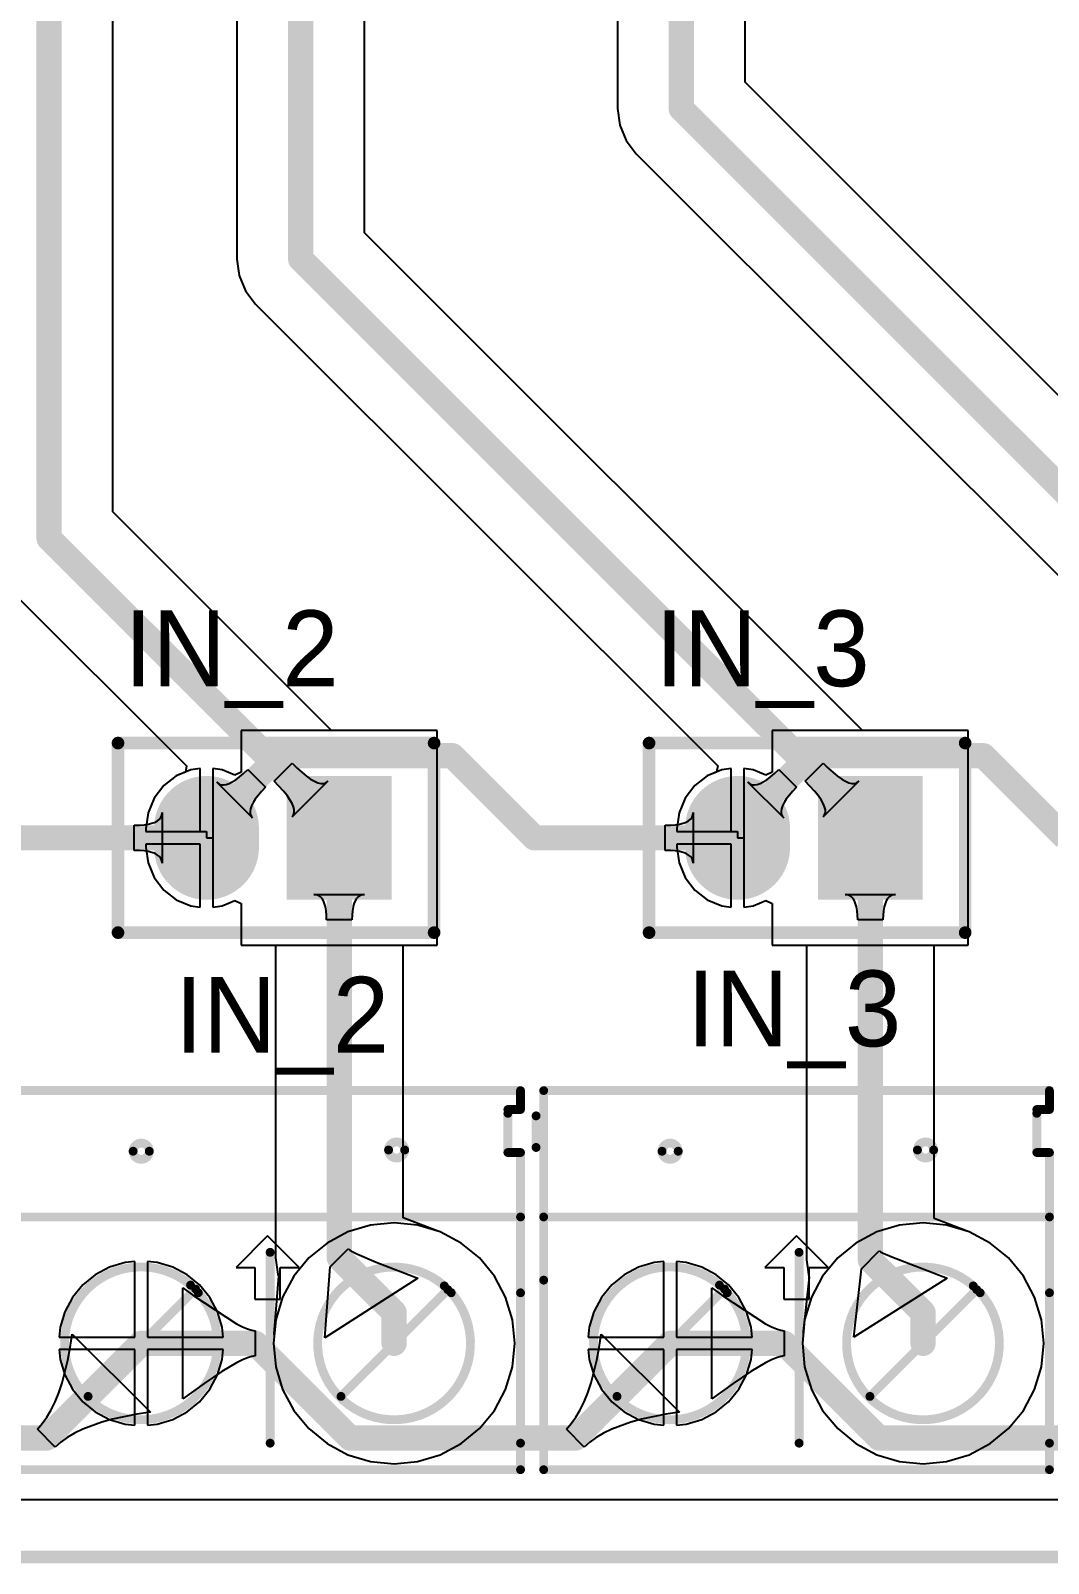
# Model space of a CAD drawing. Header units: millimetres. Extents: x 0 to 190, y 0 to 100.
# Drawn here: x 79.91 to 100.35, y -0.1 to 30.7 of the extents above; entities that cross this region are included whole.
import ezdxf

# ---------------------------------------------------------------- set-up
doc = ezdxf.new("R2010")
doc.units = ezdxf.units.MM
for name, color, linetype in [('BottomLayer', 5, 'Continuous'), ('BottomSolder', 6, 'Continuous'), ('KeepOutLayer', 6, 'Continuous'), ('MultiLayer', 9, 'Continuous'), ('PadHoleLayer', 156, 'Continuous'), ('TopLayer', 1, 'Continuous'), ('TopOverlay', 2, 'Continuous'), ('TopSolder', 216, 'Continuous')]:
    doc.layers.add(name, color=color, linetype=linetype)

# ---------------------------------------------------------------- blocks, each defined once
blk = doc.blocks.new('___2_20')
at = {"layer": 'BottomLayer'}
blk.add_hatch(color=5, dxfattribs=at).paths.add_polyline_path([(-0.9525, 1.143), (0.9525, 1.143), (0.9525, -1.143), (-0.9525, -1.143)])
h = blk.add_hatch(color=5, dxfattribs=at)
edge = h.paths.add_edge_path()
edge.add_arc((2.667, -0.1905), 0.9525, 180, 360)
edge.add_line((3.6195, -0.1905), (3.6195, 0.1905))
edge.add_arc((2.667, 0.1905), 0.9525, 0, 180)
edge.add_line((1.7145, 0.1905), (1.7145, -0.1905))
at = {"layer": 'BottomSolder'}
blk.add_hatch(color=6, dxfattribs=at).paths.add_polyline_path([(-1.0541, 1.2446), (1.0541, 1.2446), (1.0541, -1.2446), (-1.0541, -1.2446)])
h = blk.add_hatch(color=6, dxfattribs=at)
edge = h.paths.add_edge_path()
edge.add_arc((2.667, -0.1905), 1.0541, 180, 360)
edge.add_line((3.7211, -0.1905), (3.7211, 0.1905))
edge.add_arc((2.667, 0.1905), 1.0541, 0, 180)
edge.add_line((1.6129, 0.1905), (1.6129, -0.1905))
at = {"layer": 'MultiLayer'}
blk.add_hatch(color=9, dxfattribs=at).paths.add_polyline_path([(-0.9525, 1.143), (0.9525, 1.143), (0.9525, -1.143), (-0.9525, -1.143)])
h = blk.add_hatch(color=9, dxfattribs=at)
edge = h.paths.add_edge_path()
edge.add_arc((2.667, -0.1905), 0.9525, 180, 360)
edge.add_line((3.6195, -0.1905), (3.6195, 0.1905))
edge.add_arc((2.667, 0.1905), 0.9525, 0, 180)
edge.add_line((1.7145, 0.1905), (1.7145, -0.1905))
at = {"layer": 'PadHoleLayer'}
h = blk.add_hatch(color=156, dxfattribs=at)
edge = h.paths.add_edge_path()
edge.add_arc((0, 0), 0.4318, 0, 360)
h = blk.add_hatch(color=156, dxfattribs=at)
edge = h.paths.add_edge_path()
edge.add_arc((2.667, 0), 0.4318, 0, 360)
at = {"layer": 'TopLayer'}
blk.add_hatch(color=1, dxfattribs=at).paths.add_polyline_path([(-0.9525, 1.143), (0.9525, 1.143), (0.9525, -1.143), (-0.9525, -1.143)])
h = blk.add_hatch(color=1, dxfattribs=at)
edge = h.paths.add_edge_path()
edge.add_arc((2.667, -0.1905), 0.9525, 180, 360)
edge.add_line((3.6195, -0.1905), (3.6195, 0.1905))
edge.add_arc((2.667, 0.1905), 0.9525, 0, 180)
edge.add_line((1.7145, 0.1905), (1.7145, -0.1905))
at = {"layer": 'TopSolder'}
blk.add_hatch(color=216, dxfattribs=at).paths.add_polyline_path([(-1.0541, 1.2446), (1.0541, 1.2446), (1.0541, -1.2446), (-1.0541, -1.2446)])
h = blk.add_hatch(color=216, dxfattribs=at)
edge = h.paths.add_edge_path()
edge.add_arc((2.667, -0.1905), 1.0541, 180, 360)
edge.add_line((3.7211, -0.1905), (3.7211, 0.1905))
edge.add_arc((2.667, 0.1905), 1.0541, 0, 180)
edge.add_line((1.6129, 0.1905), (1.6129, -0.1905))
at = {"layer": 'TopOverlay', "const_width": 0.254}
for points in [[(-1.905, 1.905), (-1.905, -1.905)], [(4.445, 1.905), (-1.905, 1.905)], [(4.445, 1.905), (4.445, -1.905)], [(4.445, -1.905), (-1.905, -1.905)]]:
    blk.add_lwpolyline(points, dxfattribs=at)
at = {"layer": 'TopOverlay', "const_width": 0.127}
for points in [[(-1.9685, 1.905, 1), (-1.8415, 1.905, 1)], [(-1.9685, 1.905, 1), (-1.8415, 1.905, 1)], [(4.3815, 1.905, 1), (4.5085, 1.905, 1)], [(4.3815, 1.905, 1), (4.5085, 1.905, 1)], [(-1.9685, -1.905, 1), (-1.8415, -1.905, 1)], [(-1.9685, -1.905, 1), (-1.8415, -1.905, 1)], [(4.3815, -1.905, 1), (4.5085, -1.905, 1)], [(4.3815, -1.905, 1), (4.5085, -1.905, 1)]]:
    blk.add_lwpolyline(points, format="xyb", close=True, dxfattribs=at)
blk = doc.blocks.new('C___2_KF301_5_08_48')
at = {"layer": 'BottomLayer'}
h = blk.add_hatch(color=5, dxfattribs=at)
edge = h.paths.add_edge_path()
edge.add_arc((0, 0), 1.397, 0, 360)
h = blk.add_hatch(color=5, dxfattribs=at)
edge = h.paths.add_edge_path()
edge.add_arc((5.08, 0), 1.397, 0, 360)
at = {"layer": 'BottomSolder'}
h = blk.add_hatch(color=6, dxfattribs=at)
edge = h.paths.add_edge_path()
edge.add_arc((0, 0), 1.499, 0, 360)
h = blk.add_hatch(color=6, dxfattribs=at)
edge = h.paths.add_edge_path()
edge.add_arc((5.08, 0), 1.499, 0, 360)
at = {"layer": 'MultiLayer'}
h = blk.add_hatch(color=9, dxfattribs=at)
edge = h.paths.add_edge_path()
edge.add_arc((0, 0), 1.397, 0, 360)
h = blk.add_hatch(color=9, dxfattribs=at)
edge = h.paths.add_edge_path()
edge.add_arc((5.08, 0), 1.397, 0, 360)
at = {"layer": 'PadHoleLayer'}
h = blk.add_hatch(color=156, dxfattribs=at)
edge = h.paths.add_edge_path()
edge.add_arc((0, 0), 0.635, 0, 360)
h = blk.add_hatch(color=156, dxfattribs=at)
edge = h.paths.add_edge_path()
edge.add_arc((5.08, 0), 0.635, 0, 360)
at = {"layer": 'TopLayer'}
h = blk.add_hatch(color=1, dxfattribs=at)
edge = h.paths.add_edge_path()
edge.add_arc((0, 0), 1.397, 0, 360)
h = blk.add_hatch(color=1, dxfattribs=at)
edge = h.paths.add_edge_path()
edge.add_arc((5.08, 0), 1.397, 0, 360)
at = {"layer": 'TopSolder'}
h = blk.add_hatch(color=216, dxfattribs=at)
edge = h.paths.add_edge_path()
edge.add_arc((0, 0), 1.499, 0, 360)
h = blk.add_hatch(color=216, dxfattribs=at)
edge = h.paths.add_edge_path()
edge.add_arc((5.08, 0), 1.499, 0, 360)
at = {"layer": 'TopOverlay'}
for p, q in [((2.54, 2.159), (1.905, 1.524)), ((3.175, 1.524), (2.54, 2.159)), ((1.905, 1.524), (2.286, 1.524)), ((2.286, 1.524), (2.286, 0.889)), ((2.794, 0.889), (2.794, 1.524)), ((2.794, 1.524), (3.175, 1.524)), ((2.286, 0.889), (2.794, 0.889))]:
    blk.add_line(p, q, dxfattribs=at)
at = {"layer": 'TopOverlay', "const_width": 0.178}
for points in [[(-2.54, 5.08), (7.62, 5.08)], [(-2.54, 1.27), (-2.54, 5.08)], [(7.62, 4.699), (7.62, 5.08)], [(-2.692, 3.937), (-2.692, 4.572)], [(7.366, 4.699), (7.62, 4.699)], [(7.366, 3.835), (7.366, 4.623)], [(7.366, 3.835), (7.62, 3.835)], [(7.62, -2.54), (7.62, 3.835)], [(-2.54, 2.54), (7.62, 2.54)], [(2.591, -2.007), (2.591, 1.829)], [(-2.54, -2.54), (-2.54, 1.27)], [(-1.067, -1.067), (1.092, 1.092)], [(4.013, -1.067), (6.16, 1.079)], [(7.62, -2.007), (7.62, 1.016)], [(-2.54, -2.54), (7.62, -2.54)]]:
    blk.add_lwpolyline(points, dxfattribs=at)
at = {"layer": 'TopOverlay'}
for points, const_width in [([(-2.584, 5.08, 1), (-2.496, 5.08, 1)], 0.0889), ([(-2.584, 5.08, 1), (-2.496, 5.08, 1)], 0.0889), ([(7.576, 5.08, 1), (7.664, 5.08, 1)], 0.0889), ([(7.576, 5.08, 1), (7.664, 5.08, 1)], 0.0889), ([(-2.737, 4.572, 1), (-2.648, 4.572, 1)], 0.0889), ([(7.322, 4.699, 1), (7.41, 4.699, 1)], 0.0889), ([(7.322, 4.623, 1), (7.41, 4.623, 1)], 0.0889), ([(7.576, 4.699, 1), (7.664, 4.699, 1)], 0.0889), ([(7.576, 4.699, 1), (7.664, 4.699, 1)], 0.0889), ([(-2.737, 3.937, 1), (-2.648, 3.937, 1)], 0.0889), ([(0.163, 3.861, 1), (-0.163, 3.861, 1)], 0.178), ([(5.293, 3.886, 1), (4.968, 3.886, 1)], 0.178), ([(-0.207, 3.861, 1), (-0.118, 3.861, 1)], 0.0889), ([(0.118, 3.861, 1), (0.207, 3.861, 1)], 0.0889), ([(4.924, 3.886, 1), (5.013, 3.886, 1)], 0.0889), ([(5.249, 3.886, 1), (5.338, 3.886, 1)], 0.0889), ([(7.322, 3.835, 1), (7.41, 3.835, 1)], 0.0889), ([(7.322, 3.835, 1), (7.41, 3.835, 1)], 0.0889), ([(7.576, 3.835, 1), (7.664, 3.835, 1)], 0.0889), ([(7.576, 3.835, 1), (7.664, 3.835, 1)], 0.0889), ([(-2.584, 2.54, 1), (-2.496, 2.54, 1)], 0.0889), ([(7.576, 2.54, 1), (7.664, 2.54, 1)], 0.0889), ([(2.546, 1.829, 1), (2.635, 1.829, 1)], 0.0889), ([(-2.584, 1.27, 1), (-2.496, 1.27, 1)], 0.0889), ([(-2.584, 1.27, 1), (-2.496, 1.27, 1)], 0.0889), ([(0.947, 1.17, 1), (1.036, 1.17, 1)], 0.0889), ([(6.045, 1.154, 1), (6.134, 1.154, 1)], 0.0889), ([(1.048, 1.092, 1), (1.137, 1.092, 1)], 0.0889), ([(1.103, 1.017, 1), (1.192, 1.017, 1)], 0.0889), ([(6.115, 1.079, 1), (6.204, 1.079, 1)], 0.0889), ([(6.183, 1.017, 1), (6.272, 1.017, 1)], 0.0889), ([(7.576, 1.016, 1), (7.664, 1.016, 1)], 0.0889), ([(-1.111, -1.067, 1), (-1.022, -1.067, 1)], 0.0889), ([(3.969, -1.067, 1), (4.058, -1.067, 1)], 0.0889), ([(2.546, -2.007, 1), (2.635, -2.007, 1)], 0.0889), ([(7.576, -2.007, 1), (7.664, -2.007, 1)], 0.0889), ([(-2.584, -2.54, 1), (-2.496, -2.54, 1)], 0.0889), ([(-2.584, -2.54, 1), (-2.496, -2.54, 1)], 0.0889), ([(7.576, -2.54, 1), (7.664, -2.54, 1)], 0.0889), ([(7.576, -2.54, 1), (7.664, -2.54, 1)], 0.0889)]:
    blk.add_lwpolyline(points, format="xyb", close=True, dxfattribs=dict(at, const_width=const_width))
at = {"layer": 'TopOverlay', "const_width": 0.178}
for points in [[(1.148, 1.017, -28.0907), (0.992, 1.17)], [(6.228, 1.017, -31.551006), (6.09, 1.154)]]:
    blk.add_lwpolyline(points, format="xyb", dxfattribs=at)
blk = doc.blocks.new('C___2_KF301_5_08_49')
at = {"layer": 'BottomLayer'}
h = blk.add_hatch(color=5, dxfattribs=at)
edge = h.paths.add_edge_path()
edge.add_arc((0, 0), 1.397, 0, 360)
h = blk.add_hatch(color=5, dxfattribs=at)
edge = h.paths.add_edge_path()
edge.add_arc((5.08, 0), 1.397, 0, 360)
at = {"layer": 'BottomSolder'}
h = blk.add_hatch(color=6, dxfattribs=at)
edge = h.paths.add_edge_path()
edge.add_arc((0, 0), 1.499, 0, 360)
h = blk.add_hatch(color=6, dxfattribs=at)
edge = h.paths.add_edge_path()
edge.add_arc((5.08, 0), 1.499, 0, 360)
at = {"layer": 'MultiLayer'}
h = blk.add_hatch(color=9, dxfattribs=at)
edge = h.paths.add_edge_path()
edge.add_arc((0, 0), 1.397, 0, 360)
h = blk.add_hatch(color=9, dxfattribs=at)
edge = h.paths.add_edge_path()
edge.add_arc((5.08, 0), 1.397, 0, 360)
at = {"layer": 'PadHoleLayer'}
h = blk.add_hatch(color=156, dxfattribs=at)
edge = h.paths.add_edge_path()
edge.add_arc((0, 0), 0.635, 0, 360)
h = blk.add_hatch(color=156, dxfattribs=at)
edge = h.paths.add_edge_path()
edge.add_arc((5.08, 0), 0.635, 0, 360)
at = {"layer": 'TopLayer'}
h = blk.add_hatch(color=1, dxfattribs=at)
edge = h.paths.add_edge_path()
edge.add_arc((0, 0), 1.397, 0, 360)
h = blk.add_hatch(color=1, dxfattribs=at)
edge = h.paths.add_edge_path()
edge.add_arc((5.08, 0), 1.397, 0, 360)
at = {"layer": 'TopSolder'}
h = blk.add_hatch(color=216, dxfattribs=at)
edge = h.paths.add_edge_path()
edge.add_arc((0, 0), 1.499, 0, 360)
h = blk.add_hatch(color=216, dxfattribs=at)
edge = h.paths.add_edge_path()
edge.add_arc((5.08, 0), 1.499, 0, 360)
at = {"layer": 'TopOverlay'}
for p, q in [((2.54, 2.159), (1.905, 1.524)), ((3.175, 1.524), (2.54, 2.159)), ((1.905, 1.524), (2.286, 1.524)), ((2.286, 1.524), (2.286, 0.889)), ((2.794, 0.889), (2.794, 1.524)), ((2.794, 1.524), (3.175, 1.524)), ((2.286, 0.889), (2.794, 0.889))]:
    blk.add_line(p, q, dxfattribs=at)
at = {"layer": 'TopOverlay', "const_width": 0.178}
for points in [[(-2.54, 5.08), (7.62, 5.08)], [(-2.54, 1.27), (-2.54, 5.08)], [(7.62, 4.699), (7.62, 5.08)], [(-2.692, 3.937), (-2.692, 4.572)], [(7.366, 4.699), (7.62, 4.699)], [(7.366, 3.835), (7.366, 4.623)], [(7.366, 3.835), (7.62, 3.835)], [(7.62, -2.54), (7.62, 3.835)], [(-2.54, 2.54), (7.62, 2.54)], [(2.591, -2.007), (2.591, 1.829)], [(-2.54, -2.54), (-2.54, 1.27)], [(-1.067, -1.067), (1.092, 1.092)], [(4.013, -1.067), (6.16, 1.079)], [(7.62, -2.007), (7.62, 1.016)], [(-2.54, -2.54), (7.62, -2.54)]]:
    blk.add_lwpolyline(points, dxfattribs=at)
at = {"layer": 'TopOverlay'}
for points, const_width in [([(-2.584, 5.08, 1), (-2.496, 5.08, 1)], 0.0889), ([(-2.584, 5.08, 1), (-2.496, 5.08, 1)], 0.0889), ([(7.576, 5.08, 1), (7.664, 5.08, 1)], 0.0889), ([(7.576, 5.08, 1), (7.664, 5.08, 1)], 0.0889), ([(-2.737, 4.572, 1), (-2.648, 4.572, 1)], 0.0889), ([(7.322, 4.699, 1), (7.41, 4.699, 1)], 0.0889), ([(7.322, 4.623, 1), (7.41, 4.623, 1)], 0.0889), ([(7.576, 4.699, 1), (7.664, 4.699, 1)], 0.0889), ([(7.576, 4.699, 1), (7.664, 4.699, 1)], 0.0889), ([(-2.737, 3.937, 1), (-2.648, 3.937, 1)], 0.0889), ([(0.163, 3.861, 1), (-0.163, 3.861, 1)], 0.178), ([(5.293, 3.886, 1), (4.968, 3.886, 1)], 0.178), ([(-0.207, 3.861, 1), (-0.118, 3.861, 1)], 0.0889), ([(0.118, 3.861, 1), (0.207, 3.861, 1)], 0.0889), ([(4.924, 3.886, 1), (5.013, 3.886, 1)], 0.0889), ([(5.249, 3.886, 1), (5.338, 3.886, 1)], 0.0889), ([(7.322, 3.835, 1), (7.41, 3.835, 1)], 0.0889), ([(7.322, 3.835, 1), (7.41, 3.835, 1)], 0.0889), ([(7.576, 3.835, 1), (7.664, 3.835, 1)], 0.0889), ([(7.576, 3.835, 1), (7.664, 3.835, 1)], 0.0889), ([(-2.584, 2.54, 1), (-2.496, 2.54, 1)], 0.0889), ([(7.576, 2.54, 1), (7.664, 2.54, 1)], 0.0889), ([(2.546, 1.829, 1), (2.635, 1.829, 1)], 0.0889), ([(-2.584, 1.27, 1), (-2.496, 1.27, 1)], 0.0889), ([(-2.584, 1.27, 1), (-2.496, 1.27, 1)], 0.0889), ([(0.947, 1.17, 1), (1.036, 1.17, 1)], 0.0889), ([(6.045, 1.154, 1), (6.134, 1.154, 1)], 0.0889), ([(1.048, 1.092, 1), (1.137, 1.092, 1)], 0.0889), ([(1.103, 1.017, 1), (1.192, 1.017, 1)], 0.0889), ([(6.115, 1.079, 1), (6.204, 1.079, 1)], 0.0889), ([(6.183, 1.017, 1), (6.272, 1.017, 1)], 0.0889), ([(7.576, 1.016, 1), (7.664, 1.016, 1)], 0.0889), ([(-1.111, -1.067, 1), (-1.022, -1.067, 1)], 0.0889), ([(3.969, -1.067, 1), (4.058, -1.067, 1)], 0.0889), ([(2.546, -2.007, 1), (2.635, -2.007, 1)], 0.0889), ([(7.576, -2.007, 1), (7.664, -2.007, 1)], 0.0889), ([(-2.584, -2.54, 1), (-2.496, -2.54, 1)], 0.0889), ([(-2.584, -2.54, 1), (-2.496, -2.54, 1)], 0.0889), ([(7.576, -2.54, 1), (7.664, -2.54, 1)], 0.0889), ([(7.576, -2.54, 1), (7.664, -2.54, 1)], 0.0889)]:
    blk.add_lwpolyline(points, format="xyb", close=True, dxfattribs=dict(at, const_width=const_width))
at = {"layer": 'TopOverlay', "const_width": 0.178}
for points in [[(1.148, 1.017, -28.0907), (0.992, 1.17)], [(6.228, 1.017, -31.551006), (6.09, 1.154)]]:
    blk.add_lwpolyline(points, format="xyb", dxfattribs=at)
blk = doc.blocks.new('___2_50')
at = {"layer": 'BottomLayer'}
blk.add_hatch(color=5, dxfattribs=at).paths.add_polyline_path([(-0.9525, 1.143), (0.9525, 1.143), (0.9525, -1.143), (-0.9525, -1.143)])
h = blk.add_hatch(color=5, dxfattribs=at)
edge = h.paths.add_edge_path()
edge.add_arc((2.667, -0.1905), 0.9525, 180, 360)
edge.add_line((3.6195, -0.1905), (3.6195, 0.1905))
edge.add_arc((2.667, 0.1905), 0.9525, 0, 180)
edge.add_line((1.7145, 0.1905), (1.7145, -0.1905))
at = {"layer": 'BottomSolder'}
blk.add_hatch(color=6, dxfattribs=at).paths.add_polyline_path([(-1.0541, 1.2446), (1.0541, 1.2446), (1.0541, -1.2446), (-1.0541, -1.2446)])
h = blk.add_hatch(color=6, dxfattribs=at)
edge = h.paths.add_edge_path()
edge.add_arc((2.667, -0.1905), 1.0541, 180, 360)
edge.add_line((3.7211, -0.1905), (3.7211, 0.1905))
edge.add_arc((2.667, 0.1905), 1.0541, 0, 180)
edge.add_line((1.6129, 0.1905), (1.6129, -0.1905))
at = {"layer": 'MultiLayer'}
blk.add_hatch(color=9, dxfattribs=at).paths.add_polyline_path([(-0.9525, 1.143), (0.9525, 1.143), (0.9525, -1.143), (-0.9525, -1.143)])
h = blk.add_hatch(color=9, dxfattribs=at)
edge = h.paths.add_edge_path()
edge.add_arc((2.667, -0.1905), 0.9525, 180, 360)
edge.add_line((3.6195, -0.1905), (3.6195, 0.1905))
edge.add_arc((2.667, 0.1905), 0.9525, 0, 180)
edge.add_line((1.7145, 0.1905), (1.7145, -0.1905))
at = {"layer": 'PadHoleLayer'}
h = blk.add_hatch(color=156, dxfattribs=at)
edge = h.paths.add_edge_path()
edge.add_arc((0, 0), 0.4318, 0, 360)
h = blk.add_hatch(color=156, dxfattribs=at)
edge = h.paths.add_edge_path()
edge.add_arc((2.667, 0), 0.4318, 0, 360)
at = {"layer": 'TopLayer'}
blk.add_hatch(color=1, dxfattribs=at).paths.add_polyline_path([(-0.9525, 1.143), (0.9525, 1.143), (0.9525, -1.143), (-0.9525, -1.143)])
h = blk.add_hatch(color=1, dxfattribs=at)
edge = h.paths.add_edge_path()
edge.add_arc((2.667, -0.1905), 0.9525, 180, 360)
edge.add_line((3.6195, -0.1905), (3.6195, 0.1905))
edge.add_arc((2.667, 0.1905), 0.9525, 0, 180)
edge.add_line((1.7145, 0.1905), (1.7145, -0.1905))
at = {"layer": 'TopSolder'}
blk.add_hatch(color=216, dxfattribs=at).paths.add_polyline_path([(-1.0541, 1.2446), (1.0541, 1.2446), (1.0541, -1.2446), (-1.0541, -1.2446)])
h = blk.add_hatch(color=216, dxfattribs=at)
edge = h.paths.add_edge_path()
edge.add_arc((2.667, -0.1905), 1.0541, 180, 360)
edge.add_line((3.7211, -0.1905), (3.7211, 0.1905))
edge.add_arc((2.667, 0.1905), 1.0541, 0, 180)
edge.add_line((1.6129, 0.1905), (1.6129, -0.1905))
at = {"layer": 'TopOverlay', "const_width": 0.254}
for points in [[(-1.905, 1.905), (-1.905, -1.905)], [(4.445, 1.905), (-1.905, 1.905)], [(4.445, 1.905), (4.445, -1.905)], [(4.445, -1.905), (-1.905, -1.905)]]:
    blk.add_lwpolyline(points, dxfattribs=at)
at = {"layer": 'TopOverlay', "const_width": 0.127}
for points in [[(-1.9685, 1.905, 1), (-1.8415, 1.905, 1)], [(-1.9685, 1.905, 1), (-1.8415, 1.905, 1)], [(4.3815, 1.905, 1), (4.5085, 1.905, 1)], [(4.3815, 1.905, 1), (4.5085, 1.905, 1)], [(-1.9685, -1.905, 1), (-1.8415, -1.905, 1)], [(-1.9685, -1.905, 1), (-1.8415, -1.905, 1)], [(4.3815, -1.905, 1), (4.5085, -1.905, 1)], [(4.3815, -1.905, 1), (4.5085, -1.905, 1)]]:
    blk.add_lwpolyline(points, format="xyb", close=True, dxfattribs=at)

msp = doc.modelspace()

# ---------------------------------------------------------------- linework, layer by layer
at = {"layer": 'BottomLayer'}
for p, q in [((88.074, 16.637), (84.137, 16.637)), ((84.137, 16.637), (84.137, 15.798)), ((88.074, 12.319), (88.074, 16.637)), ((98.742, 16.637), (94.805, 16.637)), ((94.805, 16.637), (94.805, 15.798)), ((98.742, 12.319), (98.742, 16.637)), ((82.831, 15.722), (82.579, 15.529)), ((83.124, 15.844), (82.831, 15.722)), ((83.312, 15.869), (83.124, 15.844)), ((83.312, 14.605), (83.312, 15.869)), ((83.754, 15.844), (83.566, 15.869)), ((83.566, 15.869), (83.566, 14.478)), ((84.01, 15.738), (83.754, 15.844)), ((84.137, 15.798), (84.01, 15.738)), ((84.101, 15.704), (84.181, 15.773)), ((84.181, 15.773), (84.266, 15.854)), ((84.266, 15.854), (84.625, 15.495)), ((93.499, 15.722), (93.247, 15.529)), ((93.792, 15.844), (93.499, 15.722)), ((93.98, 15.869), (93.792, 15.844)), ((93.98, 14.605), (93.98, 15.869)), ((94.422, 15.844), (94.234, 15.869)), ((94.234, 15.869), (94.234, 14.478)), ((94.678, 15.738), (94.422, 15.844)), ((94.805, 15.798), (94.678, 15.738)), ((94.769, 15.704), (94.849, 15.773)), ((94.849, 15.773), (94.934, 15.854)), ((94.934, 15.854), (95.293, 15.495)), ((82.579, 15.529), (82.385, 15.277)), ((84.365, 14.878), (83.648, 15.594)), ((83.648, 15.594), (83.686, 15.565)), ((83.686, 15.565), (83.73, 15.547)), ((83.73, 15.547), (83.779, 15.542)), ((83.779, 15.542), (83.833, 15.55)), ((83.833, 15.55), (83.892, 15.57)), ((83.892, 15.57), (83.956, 15.602)), ((83.956, 15.602), (84.026, 15.647)), ((84.026, 15.647), (84.101, 15.704)), ((84.543, 15.41), (84.417, 15.255)), ((84.625, 15.495), (84.543, 15.41)), ((93.247, 15.529), (93.053, 15.277)), ((95.033, 14.878), (94.316, 15.594)), ((94.316, 15.594), (94.354, 15.565)), ((94.354, 15.565), (94.398, 15.547)), ((94.398, 15.547), (94.447, 15.542)), ((94.447, 15.542), (94.501, 15.55)), ((94.501, 15.55), (94.56, 15.57)), ((94.56, 15.57), (94.624, 15.602)), ((94.624, 15.602), (94.694, 15.647)), ((94.694, 15.647), (94.769, 15.704)), ((95.211, 15.41), (95.085, 15.255)), ((95.293, 15.495), (95.211, 15.41)), ((82.385, 15.277), (82.264, 14.983)), ((84.34, 15.121), (84.32, 15.062)), ((84.373, 15.186), (84.34, 15.121)), ((84.417, 15.255), (84.373, 15.186)), ((93.053, 15.277), (92.932, 14.983)), ((95.008, 15.121), (94.988, 15.062)), ((95.041, 15.186), (95.008, 15.121)), ((95.085, 15.255), (95.041, 15.186)), ((82.264, 14.983), (82.222, 14.668)), ((82.343, 14.772), (82.405, 14.795)), ((82.405, 14.795), (82.456, 14.823)), ((82.456, 14.823), (82.495, 14.856)), ((82.495, 14.856), (82.524, 14.894)), ((82.524, 14.894), (82.54, 14.937)), ((82.54, 14.937), (82.546, 14.985)), ((82.546, 14.985), (82.546, 13.971)), ((84.32, 15.062), (84.313, 15.008)), ((84.313, 15.008), (84.318, 14.96)), ((84.318, 14.96), (84.335, 14.916)), ((84.335, 14.916), (84.365, 14.878)), ((92.932, 14.983), (92.89, 14.668)), ((93.011, 14.772), (93.073, 14.795)), ((93.073, 14.795), (93.124, 14.823)), ((93.124, 14.823), (93.163, 14.856)), ((93.163, 14.856), (93.192, 14.894)), ((93.192, 14.894), (93.208, 14.937)), ((93.208, 14.937), (93.214, 14.985)), ((93.214, 14.985), (93.214, 13.971)), ((94.988, 15.062), (94.981, 15.008)), ((94.981, 15.008), (94.986, 14.96)), ((94.986, 14.96), (95.003, 14.916)), ((95.003, 14.916), (95.033, 14.878)), ((81.983, 14.732), (82.09, 14.735)), ((81.983, 14.224), (81.983, 14.732)), ((82.09, 14.735), (82.186, 14.742)), ((82.186, 14.742), (82.27, 14.755)), ((82.222, 14.668), (82.222, 14.605)), ((82.222, 14.605), (83.312, 14.605)), ((82.27, 14.755), (82.343, 14.772)), ((92.651, 14.732), (92.758, 14.735)), ((92.651, 14.224), (92.651, 14.732)), ((92.758, 14.735), (92.854, 14.742)), ((92.854, 14.742), (92.938, 14.755)), ((92.89, 14.668), (92.89, 14.605)), ((92.89, 14.605), (93.98, 14.605)), ((92.938, 14.755), (93.011, 14.772)), ((82.09, 14.221), (81.983, 14.224)), ((82.186, 14.214), (82.09, 14.221)), ((82.27, 14.201), (82.186, 14.214)), ((83.312, 14.351), (82.222, 14.351)), ((82.222, 14.351), (82.222, 14.287)), ((82.222, 14.287), (82.264, 13.973)), ((82.343, 14.184), (82.27, 14.201)), ((82.405, 14.161), (82.343, 14.184)), ((83.312, 13.087), (83.312, 14.351)), ((83.566, 14.478), (83.566, 13.087)), ((92.758, 14.221), (92.651, 14.224)), ((92.854, 14.214), (92.758, 14.221)), ((92.938, 14.201), (92.854, 14.214)), ((93.98, 14.351), (92.89, 14.351)), ((92.89, 14.351), (92.89, 14.287)), ((92.89, 14.287), (92.932, 13.973)), ((93.011, 14.184), (92.938, 14.201)), ((93.073, 14.161), (93.011, 14.184)), ((93.98, 13.087), (93.98, 14.351)), ((94.234, 14.478), (94.234, 13.087)), ((82.264, 13.973), (82.385, 13.679)), ((82.456, 14.133), (82.405, 14.161)), ((82.495, 14.1), (82.456, 14.133)), ((82.524, 14.062), (82.495, 14.1)), ((82.54, 14.019), (82.524, 14.062)), ((82.546, 13.971), (82.54, 14.019)), ((92.932, 13.973), (93.053, 13.679)), ((93.124, 14.133), (93.073, 14.161)), ((93.163, 14.1), (93.124, 14.133)), ((93.192, 14.062), (93.163, 14.1)), ((93.208, 14.019), (93.192, 14.062)), ((93.214, 13.971), (93.208, 14.019)), ((82.385, 13.679), (82.579, 13.427)), ((93.053, 13.679), (93.247, 13.427)), ((82.579, 13.427), (82.831, 13.234)), ((85.646, 13.333), (85.598, 13.338)), ((85.598, 13.338), (86.614, 13.338)), ((85.689, 13.318), (85.646, 13.333)), ((85.728, 13.292), (85.689, 13.318)), ((85.761, 13.257), (85.728, 13.292)), ((85.788, 13.211), (85.761, 13.257)), ((86.451, 13.257), (86.423, 13.211)), ((86.484, 13.292), (86.451, 13.257)), ((86.523, 13.318), (86.484, 13.292)), ((86.566, 13.333), (86.523, 13.318)), ((86.614, 13.338), (86.566, 13.333)), ((93.247, 13.427), (93.499, 13.234)), ((96.314, 13.333), (96.266, 13.338)), ((96.266, 13.338), (97.282, 13.338)), ((96.357, 13.318), (96.314, 13.333)), ((96.396, 13.292), (96.357, 13.318)), ((96.429, 13.257), (96.396, 13.292)), ((96.456, 13.211), (96.429, 13.257)), ((97.119, 13.257), (97.091, 13.211)), ((97.152, 13.292), (97.119, 13.257)), ((97.191, 13.318), (97.152, 13.292)), ((97.234, 13.333), (97.191, 13.318)), ((97.282, 13.338), (97.234, 13.333)), ((82.831, 13.234), (83.124, 13.112)), ((83.124, 13.112), (83.312, 13.087)), ((83.566, 13.087), (83.754, 13.112)), ((83.754, 13.112), (84.01, 13.218)), ((84.01, 13.218), (84.137, 13.158)), ((84.137, 13.158), (84.137, 12.319)), ((85.811, 13.155), (85.788, 13.211)), ((85.829, 13.089), (85.811, 13.155)), ((85.842, 13.013), (85.829, 13.089)), ((85.849, 12.927), (85.842, 13.013)), ((86.37, 13.013), (86.363, 12.927)), ((86.383, 13.089), (86.37, 13.013)), ((86.401, 13.155), (86.383, 13.089)), ((86.423, 13.211), (86.401, 13.155)), ((93.499, 13.234), (93.792, 13.112)), ((93.792, 13.112), (93.98, 13.087)), ((94.234, 13.087), (94.422, 13.112)), ((94.422, 13.112), (94.678, 13.218)), ((94.678, 13.218), (94.805, 13.158)), ((94.805, 13.158), (94.805, 12.319)), ((96.479, 13.155), (96.456, 13.211)), ((96.497, 13.089), (96.479, 13.155)), ((96.51, 13.013), (96.497, 13.089)), ((96.517, 12.927), (96.51, 13.013)), ((97.038, 13.013), (97.031, 12.927)), ((97.051, 13.089), (97.038, 13.013)), ((97.069, 13.155), (97.051, 13.089)), ((97.091, 13.211), (97.069, 13.155)), ((85.852, 12.83), (85.849, 12.927)), ((86.36, 12.83), (85.852, 12.83)), ((86.363, 12.927), (86.36, 12.83)), ((96.52, 12.83), (96.517, 12.927)), ((97.028, 12.83), (96.52, 12.83)), ((97.031, 12.927), (97.028, 12.83)), ((84.137, 12.319), (84.825, 12.319)), ((84.825, 12.319), (84.825, 6.037)), ((87.387, 6.84), (87.387, 12.319)), ((87.387, 12.319), (88.074, 12.319)), ((94.805, 12.319), (95.493, 12.319)), ((95.493, 12.319), (95.493, 5.995)), ((98.055, 6.826), (98.055, 12.319)), ((98.055, 12.319), (98.742, 12.319)), ((88.052, 6.587), (87.387, 6.84)), ((98.684, 6.585), (98.055, 6.826)), ((88.07, 6.578), (88.052, 6.587)), ((88.135, 6.558), (88.07, 6.578)), ((88.554, 6.334), (88.135, 6.558)), ((98.7, 6.576), (98.684, 6.585)), ((98.76, 6.558), (98.7, 6.576)), ((99.179, 6.334), (98.76, 6.558)), ((85.926, 5.858), (86.286, 6.217)), ((86.286, 6.217), (86.32, 6.19)), ((86.32, 6.19), (86.379, 6.156)), ((88.921, 6.033), (88.554, 6.334)), ((96.594, 5.815), (96.954, 6.175)), ((96.954, 6.175), (96.979, 6.157)), ((99.547, 6.033), (99.179, 6.334)), ((81.803, 5.945), (81.492, 5.851)), ((82, 5.964), (81.803, 5.945)), ((82, 4.445), (82, 5.964)), ((82.45, 5.945), (82.254, 5.964)), ((82.254, 5.964), (82.254, 4.445)), ((82.762, 5.851), (82.45, 5.945)), ((84.825, 6.037), (84.869, 5.706)), ((85.814, 4.43), (85.926, 5.858)), ((86.379, 6.156), (86.46, 6.115)), ((86.46, 6.115), (86.846, 5.95)), ((86.846, 5.95), (87.687, 5.63)), ((89.223, 5.665), (88.921, 6.033)), ((92.429, 5.945), (92.117, 5.851)), ((92.625, 5.964), (92.429, 5.945)), ((92.625, 4.445), (92.625, 5.964)), ((93.076, 5.945), (92.879, 5.964)), ((92.879, 5.964), (92.879, 4.445)), ((93.387, 5.851), (93.076, 5.945)), ((95.493, 5.995), (95.537, 5.663)), ((96.979, 6.157), (97.029, 6.132)), ((97.029, 6.132), (97.203, 6.055)), ((97.203, 6.055), (98.317, 5.628)), ((99.848, 5.665), (99.547, 6.033)), ((81.205, 5.697), (80.954, 5.491)), ((81.492, 5.851), (81.205, 5.697)), ((83.048, 5.697), (82.762, 5.851)), ((83.3, 5.491), (83.048, 5.697)), ((84.884, 5.67), (84.793, 4.511)), ((84.869, 5.706), (84.884, 5.67)), ((87.687, 5.63), (85.814, 4.43)), ((89.447, 5.246), (89.223, 5.665)), ((91.831, 5.697), (91.579, 5.491)), ((92.117, 5.851), (91.831, 5.697)), ((93.674, 5.697), (93.387, 5.851)), ((93.925, 5.491), (93.674, 5.697)), ((95.544, 5.645), (95.423, 4.558)), ((95.537, 5.663), (95.544, 5.645)), ((96.441, 4.444), (96.594, 5.815)), ((98.317, 5.628), (96.441, 4.444)), ((100.072, 5.246), (99.848, 5.665)), ((80.747, 5.24), (80.594, 4.953)), ((80.954, 5.491), (80.747, 5.24)), ((82.965, 3.2), (82.965, 5.436)), ((82.965, 5.436), (83.187, 5.271)), ((83.187, 5.271), (84.041, 4.71)), ((83.506, 5.24), (83.3, 5.491)), ((83.659, 4.953), (83.506, 5.24)), ((89.585, 4.791), (89.447, 5.246)), ((91.373, 5.24), (91.22, 4.953)), ((91.579, 5.491), (91.373, 5.24)), ((93.591, 3.2), (93.591, 5.436)), ((93.591, 5.436), (93.812, 5.271)), ((93.812, 5.271), (94.666, 4.71)), ((94.132, 5.24), (93.925, 5.491)), ((94.285, 4.953), (94.132, 5.24)), ((100.21, 4.791), (100.072, 5.246)), ((80.594, 4.953), (80.5, 4.642)), ((83.754, 4.642), (83.659, 4.953)), ((91.22, 4.953), (91.125, 4.642)), ((94.379, 4.642), (94.285, 4.953)), ((80.5, 4.642), (80.48, 4.445)), ((83.773, 4.445), (83.754, 4.642)), ((84.041, 4.71), (84.16, 4.65)), ((84.16, 4.65), (84.263, 4.607)), ((89.631, 4.318), (89.585, 4.791)), ((91.125, 4.642), (91.106, 4.445)), ((94.399, 4.445), (94.379, 4.642)), ((94.666, 4.71), (94.786, 4.65)), ((94.786, 4.65), (94.889, 4.607)), ((100.257, 4.318), (100.21, 4.791)), ((80.48, 4.445), (82, 4.445)), ((80.701, 4.233), (80.742, 4.504)), ((80.742, 4.504), (82.313, 2.933)), ((82.254, 4.445), (83.773, 4.445)), ((84.263, 4.607), (84.349, 4.581)), ((84.349, 4.581), (84.418, 4.572)), ((84.418, 4.572), (84.418, 4.064)), ((84.795, 4.455), (84.782, 4.318)), ((84.782, 4.318), (84.829, 3.845)), ((84.793, 4.511), (84.795, 4.455)), ((89.585, 3.845), (89.631, 4.318)), ((91.106, 4.445), (92.625, 4.445)), ((91.327, 4.233), (91.368, 4.504)), ((91.368, 4.504), (92.939, 2.933)), ((92.879, 4.445), (94.399, 4.445)), ((94.889, 4.607), (94.975, 4.581)), ((94.975, 4.581), (95.044, 4.572)), ((95.044, 4.572), (95.044, 4.064)), ((95.424, 4.484), (95.408, 4.318)), ((95.408, 4.318), (95.454, 3.845)), ((95.423, 4.558), (95.424, 4.484)), ((100.21, 3.845), (100.257, 4.318)), ((82, 4.191), (80.48, 4.191)), ((80.48, 4.191), (80.5, 3.994)), ((80.654, 3.98), (80.701, 4.233)), ((82, 2.672), (82, 4.191)), ((83.773, 4.191), (82.254, 4.191)), ((82.254, 4.191), (82.254, 2.672)), ((83.754, 3.994), (83.773, 4.191)), ((84.263, 4.029), (84.16, 3.986)), ((84.349, 4.055), (84.263, 4.029)), ((84.418, 4.064), (84.349, 4.055)), ((92.625, 4.191), (91.106, 4.191)), ((91.106, 4.191), (91.125, 3.994)), ((91.279, 3.98), (91.327, 4.233)), ((92.625, 2.672), (92.625, 4.191)), ((94.399, 4.191), (92.879, 4.191)), ((92.879, 4.191), (92.879, 2.672)), ((94.379, 3.994), (94.399, 4.191)), ((94.889, 4.029), (94.786, 3.986)), ((94.975, 4.055), (94.889, 4.029)), ((95.044, 4.064), (94.975, 4.055)), ((80.5, 3.994), (80.594, 3.683)), ((80.54, 3.526), (80.654, 3.98)), ((83.75, 3.753), (83.391, 3.511)), ((83.659, 3.683), (83.754, 3.994)), ((84.041, 3.926), (83.75, 3.753)), ((84.16, 3.986), (84.041, 3.926)), ((84.829, 3.845), (84.967, 3.39)), ((89.447, 3.39), (89.585, 3.845)), ((91.125, 3.994), (91.22, 3.683)), ((91.165, 3.526), (91.279, 3.98)), ((94.376, 3.753), (94.017, 3.511)), ((94.285, 3.683), (94.379, 3.994)), ((94.666, 3.926), (94.376, 3.753)), ((94.786, 3.986), (94.666, 3.926)), ((95.454, 3.845), (95.592, 3.39)), ((100.072, 3.39), (100.21, 3.845)), ((80.473, 3.326), (80.54, 3.526)), ((80.594, 3.683), (80.747, 3.396)), ((80.747, 3.396), (80.954, 3.145)), ((83.391, 3.511), (82.965, 3.2)), ((83.3, 3.145), (83.506, 3.396)), ((83.506, 3.396), (83.659, 3.683)), ((84.967, 3.39), (85.191, 2.971)), ((89.223, 2.971), (89.447, 3.39)), ((91.099, 3.326), (91.165, 3.526)), ((91.22, 3.683), (91.373, 3.396)), ((91.373, 3.396), (91.579, 3.145)), ((94.017, 3.511), (93.591, 3.2)), ((93.925, 3.145), (94.132, 3.396)), ((94.132, 3.396), (94.285, 3.683)), ((95.592, 3.39), (95.816, 2.971)), ((99.848, 2.971), (100.072, 3.39)), ((80.32, 2.98), (80.4, 3.144)), ((80.4, 3.144), (80.473, 3.326)), ((80.954, 3.145), (81.205, 2.939)), ((83.048, 2.939), (83.3, 3.145)), ((90.946, 2.98), (91.025, 3.144)), ((91.025, 3.144), (91.099, 3.326)), ((91.579, 3.145), (91.831, 2.939)), ((93.674, 2.939), (93.925, 3.145)), ((80.141, 2.704), (80.234, 2.833)), ((80.234, 2.833), (80.32, 2.98)), ((81.205, 2.939), (81.492, 2.785)), ((81.553, 2.791), (81.335, 2.731)), ((81.492, 2.785), (81.803, 2.691)), ((82.042, 2.893), (81.553, 2.791)), ((82.313, 2.933), (82.042, 2.893)), ((82.45, 2.691), (82.762, 2.785)), ((82.762, 2.785), (83.048, 2.939)), ((85.191, 2.971), (85.492, 2.603)), ((88.921, 2.603), (89.223, 2.971)), ((90.767, 2.704), (90.859, 2.833)), ((90.859, 2.833), (90.946, 2.98)), ((91.831, 2.939), (92.117, 2.785)), ((92.179, 2.791), (91.961, 2.731)), ((92.117, 2.785), (92.429, 2.691)), ((92.668, 2.893), (92.179, 2.791)), ((92.939, 2.933), (92.668, 2.893)), ((93.076, 2.691), (93.387, 2.785)), ((93.387, 2.785), (93.674, 2.939)), ((95.816, 2.971), (96.118, 2.603)), ((99.547, 2.603), (99.848, 2.971)), ((80.042, 2.593), (80.141, 2.704)), ((80.401, 2.233), (80.042, 2.593)), ((80.788, 2.511), (80.641, 2.425)), ((80.953, 2.591), (80.788, 2.511)), ((81.335, 2.731), (80.953, 2.591)), ((81.803, 2.691), (82, 2.672)), ((82.254, 2.672), (82.45, 2.691)), ((85.492, 2.603), (85.86, 2.302)), ((88.554, 2.302), (88.921, 2.603)), ((90.668, 2.593), (90.767, 2.704)), ((91.027, 2.233), (90.668, 2.593)), ((91.414, 2.511), (91.267, 2.425)), ((91.578, 2.591), (91.414, 2.511)), ((91.961, 2.731), (91.578, 2.591)), ((92.429, 2.691), (92.625, 2.672)), ((92.879, 2.672), (93.076, 2.691)), ((96.118, 2.603), (96.485, 2.302)), ((99.179, 2.302), (99.547, 2.603)), ((80.512, 2.332), (80.401, 2.233)), ((80.641, 2.425), (80.512, 2.332)), ((85.86, 2.302), (86.279, 2.078)), ((88.135, 2.078), (88.554, 2.302)), ((91.138, 2.332), (91.027, 2.233)), ((91.267, 2.425), (91.138, 2.332)), ((96.485, 2.302), (96.904, 2.078)), ((98.76, 2.078), (99.179, 2.302)), ((86.279, 2.078), (86.734, 1.94)), ((86.734, 1.94), (87.207, 1.893)), ((87.207, 1.893), (87.68, 1.94)), ((87.68, 1.94), (88.135, 2.078)), ((96.904, 2.078), (97.359, 1.94)), ((97.359, 1.94), (97.832, 1.893)), ((97.832, 1.893), (98.305, 1.94)), ((98.305, 1.94), (98.76, 2.078)), ((113.411, 1.175), (1.153, 1.175))]:
    msp.add_line(p, q, dxfattribs=at)
at = {"layer": 'BottomLayer', "const_width": 0.508}
for points in [[(83.439, 14.668), (84.899, 16.129)], [(84.899, 16.129), (88.377, 16.129)], [(88.377, 16.129), (90.028, 14.478)], [(94.107, 14.668), (95.567, 16.129)], [(95.567, 16.129), (99.045, 16.129)], [(99.045, 16.129), (100.696, 14.478)], [(83.439, 14.478), (83.439, 14.668)], [(94.107, 14.478), (94.107, 14.668)], [(79.36, 14.478), (83.439, 14.478)], [(86.106, 6.037), (86.106, 14.478)], [(90.028, 14.478), (94.107, 14.478)], [(96.774, 5.995), (96.774, 14.478)], [(86.106, 6.037), (87.207, 4.937)], [(96.774, 5.995), (97.832, 4.937)], [(87.207, 4.318), (87.207, 4.937)], [(97.832, 4.318), (97.832, 4.937)], [(80.222, 2.413), (82.127, 4.318)], [(82.127, 4.318), (84.418, 4.318)], [(84.418, 4.318), (86.323, 2.413)], [(90.847, 2.413), (92.752, 4.318)], [(92.752, 4.318), (95.044, 4.318)], [(95.044, 4.318), (96.949, 2.413)], [(75.697, 2.413), (80.222, 2.413)], [(86.323, 2.413), (90.847, 2.413)], [(96.949, 2.413), (101.473, 2.413)]]:
    msp.add_lwpolyline(points, dxfattribs=at)
at = {"layer": 'BottomLayer', "const_width": 0.254}
for points in [[(84.772, 16.129, 1), (85.026, 16.129, 1)], [(84.772, 16.129, 1), (85.026, 16.129, 1)], [(88.25, 16.129, 1), (88.504, 16.129, 1)], [(88.25, 16.129, 1), (88.504, 16.129, 1)], [(95.44, 16.129, 1), (95.694, 16.129, 1)], [(95.44, 16.129, 1), (95.694, 16.129, 1)], [(98.918, 16.129, 1), (99.172, 16.129, 1)], [(98.918, 16.129, 1), (99.172, 16.129, 1)], [(83.312, 14.668, 1), (83.566, 14.668, 1)], [(83.312, 14.668, 1), (83.566, 14.668, 1)], [(93.98, 14.668, 1), (94.234, 14.668, 1)], [(93.98, 14.668, 1), (94.234, 14.668, 1)], [(83.312, 14.478, 1), (83.566, 14.478, 1)], [(83.312, 14.478, 1), (83.566, 14.478, 1)], [(85.979, 14.478, 1), (86.233, 14.478, 1)], [(89.901, 14.478, 1), (90.155, 14.478, 1)], [(89.901, 14.478, 1), (90.155, 14.478, 1)], [(93.98, 14.478, 1), (94.234, 14.478, 1)], [(93.98, 14.478, 1), (94.234, 14.478, 1)], [(96.647, 14.478, 1), (96.901, 14.478, 1)], [(85.979, 6.037, 1), (86.233, 6.037, 1)], [(85.979, 6.037, 1), (86.233, 6.037, 1)], [(96.647, 5.995, 1), (96.901, 5.995, 1)], [(96.647, 5.995, 1), (96.901, 5.995, 1)], [(87.08, 4.937, 1), (87.334, 4.937, 1)], [(87.08, 4.937, 1), (87.334, 4.937, 1)], [(97.705, 4.937, 1), (97.959, 4.937, 1)], [(97.705, 4.937, 1), (97.959, 4.937, 1)], [(82, 4.318, 1), (82.254, 4.318, 1)], [(82, 4.318, 1), (82.254, 4.318, 1)], [(84.291, 4.318, 1), (84.545, 4.318, 1)], [(84.291, 4.318, 1), (84.545, 4.318, 1)], [(87.08, 4.318, 1), (87.334, 4.318, 1)], [(92.625, 4.318, 1), (92.879, 4.318, 1)], [(92.625, 4.318, 1), (92.879, 4.318, 1)], [(94.917, 4.318, 1), (95.171, 4.318, 1)], [(94.917, 4.318, 1), (95.171, 4.318, 1)], [(97.705, 4.318, 1), (97.959, 4.318, 1)], [(80.095, 2.413, 1), (80.349, 2.413, 1)], [(80.095, 2.413, 1), (80.349, 2.413, 1)], [(86.196, 2.413, 1), (86.45, 2.413, 1)], [(86.196, 2.413, 1), (86.45, 2.413, 1)], [(90.72, 2.413, 1), (90.974, 2.413, 1)], [(90.72, 2.413, 1), (90.974, 2.413, 1)], [(96.822, 2.413, 1), (97.076, 2.413, 1)], [(96.822, 2.413, 1), (97.076, 2.413, 1)]]:
    msp.add_lwpolyline(points, format="xyb", close=True, dxfattribs=at)
at = {"layer": 'KeepOutLayer', "const_width": 0.254}
msp.add_lwpolyline([(0.022, 0.022), (190.119, 0.022)], dxfattribs=at)
at = {"layer": 'TopLayer'}
for p, q in [((94.257, 29.665), (94.257, 37.547)), ((81.557, 21.029), (81.557, 36.582)), ((84.051, 36.582), (84.051, 26.11)), ((86.613, 26.641), (86.613, 36.579)), ((91.695, 36.588), (91.695, 29.135)), ((107.285, 16.637), (94.257, 29.665)), ((91.695, 29.135), (91.739, 28.803)), ((91.739, 28.803), (91.867, 28.494)), ((91.867, 28.494), (92.07, 28.229)), ((92.07, 28.229), (104.376, 15.923)), ((96.617, 16.637), (86.613, 26.641)), ((84.051, 26.11), (84.095, 25.779)), ((84.095, 25.779), (84.223, 25.47)), ((84.223, 25.47), (84.426, 25.205)), ((84.426, 25.205), (93.708, 15.923)), ((85.949, 16.637), (81.557, 21.029)), ((79.37, 19.593), (83.04, 15.923)), ((88.074, 16.637), (85.949, 16.637)), ((88.074, 12.319), (88.074, 16.637)), ((98.742, 16.637), (96.617, 16.637)), ((98.742, 12.319), (98.742, 16.637)), ((82.831, 15.722), (82.579, 15.529)), ((83.015, 15.799), (82.831, 15.722)), ((83.04, 15.923), (83.015, 15.799)), ((84.797, 15.618), (85.157, 15.977)), ((85.157, 15.977), (85.261, 15.876)), ((85.261, 15.876), (85.448, 15.718)), ((85.448, 15.718), (85.531, 15.66)), ((93.499, 15.722), (93.247, 15.529)), ((93.683, 15.799), (93.499, 15.722)), ((93.708, 15.923), (93.683, 15.799)), ((95.465, 15.618), (95.825, 15.977)), ((95.825, 15.977), (95.929, 15.876)), ((95.929, 15.876), (96.116, 15.718)), ((96.116, 15.718), (96.199, 15.66)), ((82.579, 15.529), (82.385, 15.277)), ((84.985, 15.416), (84.797, 15.618)), ((85.057, 15.326), (84.985, 15.416)), ((85.875, 15.615), (85.16, 14.9)), ((85.531, 15.66), (85.606, 15.616)), ((85.606, 15.616), (85.675, 15.587)), ((85.675, 15.587), (85.736, 15.573)), ((85.736, 15.573), (85.789, 15.572)), ((85.789, 15.572), (85.836, 15.586)), ((85.836, 15.586), (85.875, 15.615)), ((93.247, 15.529), (93.053, 15.277)), ((95.653, 15.416), (95.465, 15.618)), ((95.725, 15.326), (95.653, 15.416)), ((96.543, 15.615), (95.828, 14.9)), ((96.199, 15.66), (96.274, 15.616)), ((96.274, 15.616), (96.343, 15.587)), ((96.343, 15.587), (96.404, 15.573)), ((96.404, 15.573), (96.457, 15.572)), ((96.457, 15.572), (96.504, 15.586)), ((96.504, 15.586), (96.543, 15.615)), ((82.385, 15.277), (82.264, 14.983)), ((85.115, 15.244), (85.057, 15.326)), ((85.158, 15.168), (85.115, 15.244)), ((85.187, 15.1), (85.158, 15.168)), ((85.202, 15.039), (85.187, 15.1)), ((93.053, 15.277), (92.932, 14.983)), ((95.783, 15.244), (95.725, 15.326)), ((95.826, 15.168), (95.783, 15.244)), ((95.855, 15.1), (95.826, 15.168)), ((95.87, 15.039), (95.855, 15.1)), ((82.264, 14.983), (82.222, 14.668)), ((85.16, 14.9), (85.188, 14.939)), ((85.188, 14.939), (85.202, 14.985)), ((85.202, 14.985), (85.202, 15.039)), ((92.932, 14.983), (92.89, 14.668)), ((95.828, 14.9), (95.856, 14.939)), ((95.856, 14.939), (95.87, 14.985)), ((95.87, 14.985), (95.87, 15.039)), ((82.222, 14.668), (82.222, 14.605)), ((82.222, 14.605), (83.439, 14.605)), ((83.439, 14.605), (83.439, 14.478)), ((92.89, 14.668), (92.89, 14.605)), ((92.89, 14.605), (94.107, 14.605)), ((94.107, 14.605), (94.107, 14.478)), ((83.312, 14.351), (82.222, 14.351)), ((82.222, 14.351), (82.222, 14.287)), ((82.222, 14.287), (82.264, 13.973)), ((83.312, 13.087), (83.312, 14.351)), ((83.439, 14.478), (83.566, 14.478)), ((83.566, 14.478), (83.566, 13.087)), ((93.98, 14.351), (92.89, 14.351)), ((92.89, 14.351), (92.89, 14.287)), ((92.89, 14.287), (92.932, 13.973)), ((93.98, 13.087), (93.98, 14.351)), ((94.107, 14.478), (94.234, 14.478)), ((94.234, 14.478), (94.234, 13.087)), ((82.264, 13.973), (82.385, 13.679)), ((92.932, 13.973), (93.053, 13.679)), ((82.385, 13.679), (82.579, 13.427)), ((93.053, 13.679), (93.247, 13.427)), ((82.579, 13.427), (82.831, 13.234)), ((93.247, 13.427), (93.499, 13.234)), ((82.831, 13.234), (83.124, 13.112)), ((83.124, 13.112), (83.312, 13.087)), ((83.566, 13.087), (83.754, 13.112)), ((83.754, 13.112), (84.01, 13.218)), ((84.01, 13.218), (84.137, 13.158)), ((84.137, 13.158), (84.137, 12.319)), ((93.499, 13.234), (93.792, 13.112)), ((93.792, 13.112), (93.98, 13.087)), ((94.234, 13.087), (94.422, 13.112)), ((94.422, 13.112), (94.678, 13.218)), ((94.678, 13.218), (94.805, 13.158)), ((94.805, 13.158), (94.805, 12.319)), ((84.137, 12.319), (88.074, 12.319)), ((94.805, 12.319), (98.742, 12.319)), ((86.279, 6.558), (85.86, 6.334)), ((86.734, 6.696), (86.279, 6.558)), ((87.207, 6.743), (86.734, 6.696)), ((87.68, 6.696), (87.207, 6.743)), ((88.135, 6.558), (87.68, 6.696)), ((88.554, 6.334), (88.135, 6.558)), ((96.904, 6.558), (96.485, 6.334)), ((97.359, 6.696), (96.904, 6.558)), ((97.832, 6.743), (97.359, 6.696)), ((98.305, 6.696), (97.832, 6.743)), ((98.76, 6.558), (98.305, 6.696)), ((99.179, 6.334), (98.76, 6.558)), ((85.86, 6.334), (85.492, 6.033)), ((88.921, 6.033), (88.554, 6.334)), ((96.485, 6.334), (96.118, 6.033)), ((99.547, 6.033), (99.179, 6.334)), ((81.803, 5.945), (81.492, 5.851)), ((82, 5.964), (81.803, 5.945)), ((82, 4.445), (82, 5.964)), ((82.45, 5.945), (82.254, 5.964)), ((82.254, 5.964), (82.254, 4.445)), ((82.762, 5.851), (82.45, 5.945)), ((85.492, 6.033), (85.191, 5.665)), ((89.223, 5.665), (88.921, 6.033)), ((92.429, 5.945), (92.117, 5.851)), ((92.625, 5.964), (92.429, 5.945)), ((92.625, 4.445), (92.625, 5.964)), ((93.076, 5.945), (92.879, 5.964)), ((92.879, 5.964), (92.879, 4.445)), ((93.387, 5.851), (93.076, 5.945)), ((96.118, 6.033), (95.816, 5.665)), ((99.848, 5.665), (99.547, 6.033)), ((81.205, 5.697), (80.954, 5.491)), ((81.492, 5.851), (81.205, 5.697)), ((83.048, 5.697), (82.762, 5.851)), ((83.3, 5.491), (83.048, 5.697)), ((85.191, 5.665), (84.967, 5.246)), ((89.447, 5.246), (89.223, 5.665)), ((91.831, 5.697), (91.579, 5.491)), ((92.117, 5.851), (91.831, 5.697)), ((93.674, 5.697), (93.387, 5.851)), ((93.925, 5.491), (93.674, 5.697)), ((95.816, 5.665), (95.592, 5.246)), ((100.072, 5.246), (99.848, 5.665)), ((80.747, 5.24), (80.594, 4.953)), ((80.954, 5.491), (80.747, 5.24)), ((83.506, 5.24), (83.3, 5.491)), ((83.659, 4.953), (83.506, 5.24)), ((84.967, 5.246), (84.829, 4.791)), ((89.585, 4.791), (89.447, 5.246)), ((91.373, 5.24), (91.22, 4.953)), ((91.579, 5.491), (91.373, 5.24)), ((94.132, 5.24), (93.925, 5.491)), ((94.285, 4.953), (94.132, 5.24)), ((95.592, 5.246), (95.454, 4.791)), ((100.21, 4.791), (100.072, 5.246)), ((80.594, 4.953), (80.5, 4.642)), ((83.754, 4.642), (83.659, 4.953)), ((91.22, 4.953), (91.125, 4.642)), ((94.379, 4.642), (94.285, 4.953)), ((80.5, 4.642), (80.48, 4.445)), ((83.773, 4.445), (83.754, 4.642)), ((84.829, 4.791), (84.782, 4.318)), ((89.631, 4.318), (89.585, 4.791)), ((91.125, 4.642), (91.106, 4.445)), ((94.399, 4.445), (94.379, 4.642)), ((95.454, 4.791), (95.408, 4.318)), ((100.257, 4.318), (100.21, 4.791)), ((80.48, 4.445), (82, 4.445)), ((82.254, 4.445), (83.773, 4.445)), ((84.782, 4.318), (84.829, 3.845)), ((89.585, 3.845), (89.631, 4.318)), ((91.106, 4.445), (92.625, 4.445)), ((92.879, 4.445), (94.399, 4.445)), ((95.408, 4.318), (95.454, 3.845)), ((100.21, 3.845), (100.257, 4.318)), ((82, 4.191), (80.48, 4.191)), ((80.48, 4.191), (80.5, 3.994)), ((82, 2.672), (82, 4.191)), ((83.773, 4.191), (82.254, 4.191)), ((82.254, 4.191), (82.254, 2.672)), ((83.754, 3.994), (83.773, 4.191)), ((92.625, 4.191), (91.106, 4.191)), ((91.106, 4.191), (91.125, 3.994)), ((92.625, 2.672), (92.625, 4.191)), ((94.399, 4.191), (92.879, 4.191)), ((92.879, 4.191), (92.879, 2.672)), ((94.379, 3.994), (94.399, 4.191)), ((80.5, 3.994), (80.594, 3.683)), ((83.659, 3.683), (83.754, 3.994)), ((84.829, 3.845), (84.967, 3.39)), ((89.447, 3.39), (89.585, 3.845)), ((91.125, 3.994), (91.22, 3.683)), ((94.285, 3.683), (94.379, 3.994)), ((95.454, 3.845), (95.592, 3.39)), ((100.072, 3.39), (100.21, 3.845)), ((80.594, 3.683), (80.747, 3.396)), ((80.747, 3.396), (80.954, 3.145)), ((83.3, 3.145), (83.506, 3.396)), ((83.506, 3.396), (83.659, 3.683)), ((84.967, 3.39), (85.191, 2.971)), ((89.223, 2.971), (89.447, 3.39)), ((91.22, 3.683), (91.373, 3.396)), ((91.373, 3.396), (91.579, 3.145)), ((93.925, 3.145), (94.132, 3.396)), ((94.132, 3.396), (94.285, 3.683)), ((95.592, 3.39), (95.816, 2.971)), ((99.848, 2.971), (100.072, 3.39)), ((80.954, 3.145), (81.205, 2.939)), ((83.048, 2.939), (83.3, 3.145)), ((91.579, 3.145), (91.831, 2.939)), ((93.674, 2.939), (93.925, 3.145)), ((81.205, 2.939), (81.492, 2.785)), ((81.492, 2.785), (81.803, 2.691)), ((82.45, 2.691), (82.762, 2.785)), ((82.762, 2.785), (83.048, 2.939)), ((85.191, 2.971), (85.492, 2.603)), ((88.921, 2.603), (89.223, 2.971)), ((91.831, 2.939), (92.117, 2.785)), ((92.117, 2.785), (92.429, 2.691)), ((93.076, 2.691), (93.387, 2.785)), ((93.387, 2.785), (93.674, 2.939)), ((95.816, 2.971), (96.118, 2.603)), ((99.547, 2.603), (99.848, 2.971)), ((81.803, 2.691), (82, 2.672)), ((82.254, 2.672), (82.45, 2.691)), ((85.492, 2.603), (85.86, 2.302)), ((88.554, 2.302), (88.921, 2.603)), ((92.429, 2.691), (92.625, 2.672)), ((92.879, 2.672), (93.076, 2.691)), ((96.118, 2.603), (96.485, 2.302)), ((99.179, 2.302), (99.547, 2.603)), ((85.86, 2.302), (86.279, 2.078)), ((88.135, 2.078), (88.554, 2.302)), ((96.485, 2.302), (96.904, 2.078)), ((98.76, 2.078), (99.179, 2.302)), ((86.279, 2.078), (86.734, 1.94)), ((86.734, 1.94), (87.207, 1.893)), ((87.207, 1.893), (87.68, 1.94)), ((87.68, 1.94), (88.135, 2.078)), ((96.904, 2.078), (97.359, 1.94)), ((97.359, 1.94), (97.832, 1.893)), ((97.832, 1.893), (98.305, 1.94)), ((98.305, 1.94), (98.76, 2.078)), ((113.538, 1.175), (1.153, 1.175))]:
    msp.add_line(p, q, dxfattribs=at)
at = {"layer": 'TopLayer', "const_width": 0.508}
for points in [[(92.976, 29.135), (92.976, 59.297)], [(85.332, 26.11), (85.332, 47.586)], [(80.276, 20.499), (80.276, 43.607)], [(92.976, 29.135), (107.442, 14.668)], [(85.332, 26.11), (96.774, 14.668)], [(80.276, 20.499), (86.106, 14.668)], [(86.106, 14.478), (86.106, 14.668)], [(96.774, 14.478), (96.774, 14.668)]]:
    msp.add_lwpolyline(points, dxfattribs=at)
at = {"layer": 'TopLayer', "const_width": 0.254}
for points in [[(92.849, 29.135, 1), (93.103, 29.135, 1)], [(92.849, 29.135, 1), (93.103, 29.135, 1)], [(85.205, 26.11, 1), (85.459, 26.11, 1)], [(85.205, 26.11, 1), (85.459, 26.11, 1)], [(80.149, 20.499, 1), (80.403, 20.499, 1)], [(80.149, 20.499, 1), (80.403, 20.499, 1)], [(85.979, 14.668, 1), (86.233, 14.668, 1)], [(85.979, 14.668, 1), (86.233, 14.668, 1)], [(96.647, 14.668, 1), (96.901, 14.668, 1)], [(96.647, 14.668, 1), (96.901, 14.668, 1)], [(85.979, 14.478, 1), (86.233, 14.478, 1)], [(96.647, 14.478, 1), (96.901, 14.478, 1)]]:
    msp.add_lwpolyline(points, format="xyb", close=True, dxfattribs=at)

# ---------------------------------------------------------------- block references
for name, p, rotation in [('___2_50', (86.106, 14.478), 180), ('___2_20', (96.774, 14.478), 180), ('C___2_KF301_5_08_49', (82.127, 4.318), 360), ('C___2_KF301_5_08_48', (92.752, 4.318), 360)]:
    msp.add_blockref(name, p, dxfattribs=dict(rotation=rotation))

# ---------------------------------------------------------------- texts
at = {"layer": 'TopOverlay'}
for s, p in [('IN_2', (81.788, 17.526)), ('IN_3', (92.456, 17.526)), ('IN_3', (93.091, 10.287)), ('IN_2', (82.804, 10.16))]:
    msp.add_text(s, height=1.524, dxfattribs=at).set_placement(p)

doc.saveas('drawing.dxf')
